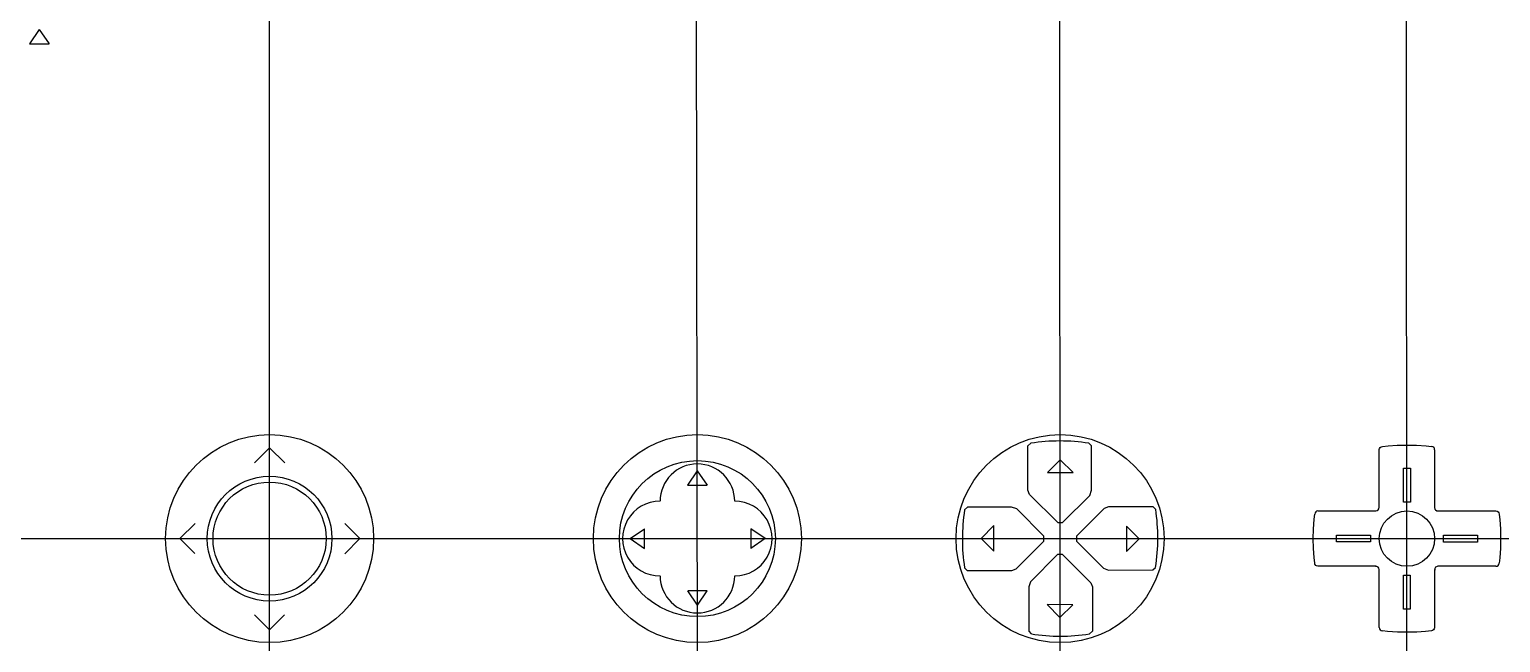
# Model space of a CAD drawing. Header units: millimetres. Extents: x -29 to 1385, y 150 to 740.
import ezdxf

# ---------------------------------------------------------------- set-up
doc = ezdxf.new("R2010")
doc.units = ezdxf.units.MM
doc.layers.add('constr', color=253, linetype='Continuous')

# ---------------------------------------------------------------- blocks, each defined once
blk = doc.blocks.new('arrow1')
at = {"color": 3}
for q in [(-14.4, -14.4), (14.5, -14.5)]:
    blk.add_line((0, 0), q, dxfattribs=at)
blk = doc.blocks.new('gp32_arrow2')
at = {"color": 3}
for p, q in [((0, 0), (-9.4, -13.9)), ((0, 0), (9.4, -13.9)), ((-9.4, -13.9), (9.4, -13.9))]:
    blk.add_line(p, q, dxfattribs=at)
blk = doc.blocks.new('psp_leaf')
at = {"color": 3}
for p, q in [((-31, 73.6), (-28.1, 76.3)), ((-31, 31.1), (-31, 73.6)), ((30.1, 73.6), (27.7, 76.2)), ((30.2, 31), (30.1, 73.6)), ((0.2, 60.4), (-12.1, 48.2)), ((0.2, 60.4), (12.5, 48.1)), ((-12.1, 48.2), (12.5, 48.1)), ((-29.4, 27), (-31, 31.1)), ((28.5, 26.1), (30.2, 31)), ((-2.3, 0), (-29.4, 27)), ((2.4, 0), (28.5, 26.1)), ((-2.3, 0), (2.4, 0))]:
    blk.add_line(p, q, dxfattribs=at)
blk.add_arc((-0.4, -105.9), 184.3, 81.2401, 98.6582, dxfattribs=at)
blk = doc.blocks.new('nds_leaf')
at = {"color": 3}
for p, q in [((-26.6, 65.6), (-26.3, 66.9)), ((-26.6, 3.6), (-26.6, 65.6)), ((-26.3, 66.9), (-25.7, 67.8)), ((-25.7, 67.8), (-24.7, 68.7)), ((-24.7, 68.7), (-23.5, 69)), ((-23.5, 69), (-18, 69.7)), ((-18, 69.7), (-9.5, 70.3)), ((-9.5, 70.3), (0, 70.5)), ((0, 70.5), (9.2, 70.3)), ((9.2, 70.3), (18.6, 69.6)), ((18.6, 69.6), (23.6, 69)), ((24.9, 68.6), (23.6, 69)), ((25.8, 67.9), (24.9, 68.6)), ((26.4, 67), (25.8, 67.9)), ((26.6, 65.5), (26.4, 67)), ((26.6, 65.5), (26.6, 3.6)), ((26.6, 3.6), (27, 2.1)), ((27, 2.1), (27.6, 1.1)), ((27.6, 1.1), (28.8, 0.3)), ((28.8, 0.3), (30.2, 0.1))]:
    blk.add_line(p, q, dxfattribs=at)
blk.add_lwpolyline([(-3.2, 45.7), (3.4, 45.7), (3.4, 9.4), (-3.2, 9.4)], close=True, dxfattribs=at)

msp = doc.modelspace()

# ---------------------------------------------------------------- linework, layer by layer
at = {"color": 3}
for p, q in [((-20, 740.1), (-29.5, 726.1)), ((-20, 740.1), (-10.6, 726.1)), ((-29.5, 726.1), (-10.6, 726.1))]:
    msp.add_line(p, q, dxfattribs=at)
for centre, radius in [((201.5, 250.3), 100), ((612.9, 250.3), 100), ((961.7, 250.3), 100), ((612.9, 250.3), 75), ((201.5, 250.3), 60), ((201.5, 250.3), 54.4), ((1295.2, 250.3), 26.6)]:
    msp.add_circle(centre, radius, dxfattribs=at)
for centre, start, end in [((612.9, 286.2), 0.1316, 179.8684), ((576.9, 250.3), 90.0116, 270.014), ((648.8, 250.3), 269.9856, 90.0351), ((612.9, 214.7), 180.5446, 359.4554)]:
    msp.add_arc(centre, 35.9, start, end, dxfattribs=at)
at = {"layer": 'constr'}
for p, direction in [((201.5, 250.3), (0, 1)), ((612.9, 250.8), (-0.001532, 0.999999)), ((961.7, 250.3), (-0.000716, 1)), ((1295.2, 250.3), (-0.000633, 1)), ((201.5, 250.3), (1, 0))]:
    msp.add_xline(p, direction, dxfattribs=at)

# ---------------------------------------------------------------- block references
at = {"color": 3}
for name, p in [('psp_leaf', (961.7, 265.8)), ('arrow1', (201.5, 337.7)), ('gp32_arrow2', (612.8, 315.6))]:
    msp.add_blockref(name, p, dxfattribs=at)
at = {"color": 3, "yscale": 0.9}
msp.add_blockref('nds_leaf', (1295.2, 276.9), dxfattribs=at)
at = {"color": 3}
for name, p, rotation in [('psp_leaf', (946.1, 250.3), 90), ('psp_leaf', (977.3, 250.3), 270), ('arrow1', (115.3, 250.3), 90), ('arrow1', (288.4, 250.3), 270), ('gp32_arrow2', (548.1, 250.3), 90), ('gp32_arrow2', (678.2, 250.3), 270), ('psp_leaf', (961.7, 234.9), 180), ('gp32_arrow2', (613, 186.2), 180), ('arrow1', (201.5, 162.5), 180)]:
    msp.add_blockref(name, p, dxfattribs=dict(at, rotation=rotation))
for p, yscale, rotation in [((1268.6, 250.3), 0.9, 90), ((1321.8, 250.3), 0.9, 270), ((1295.2, 223.7), 0.9000000000000017, 180)]:
    msp.add_blockref('nds_leaf', p, dxfattribs=dict(at, yscale=yscale, rotation=rotation))

doc.saveas('drawing.dxf')
